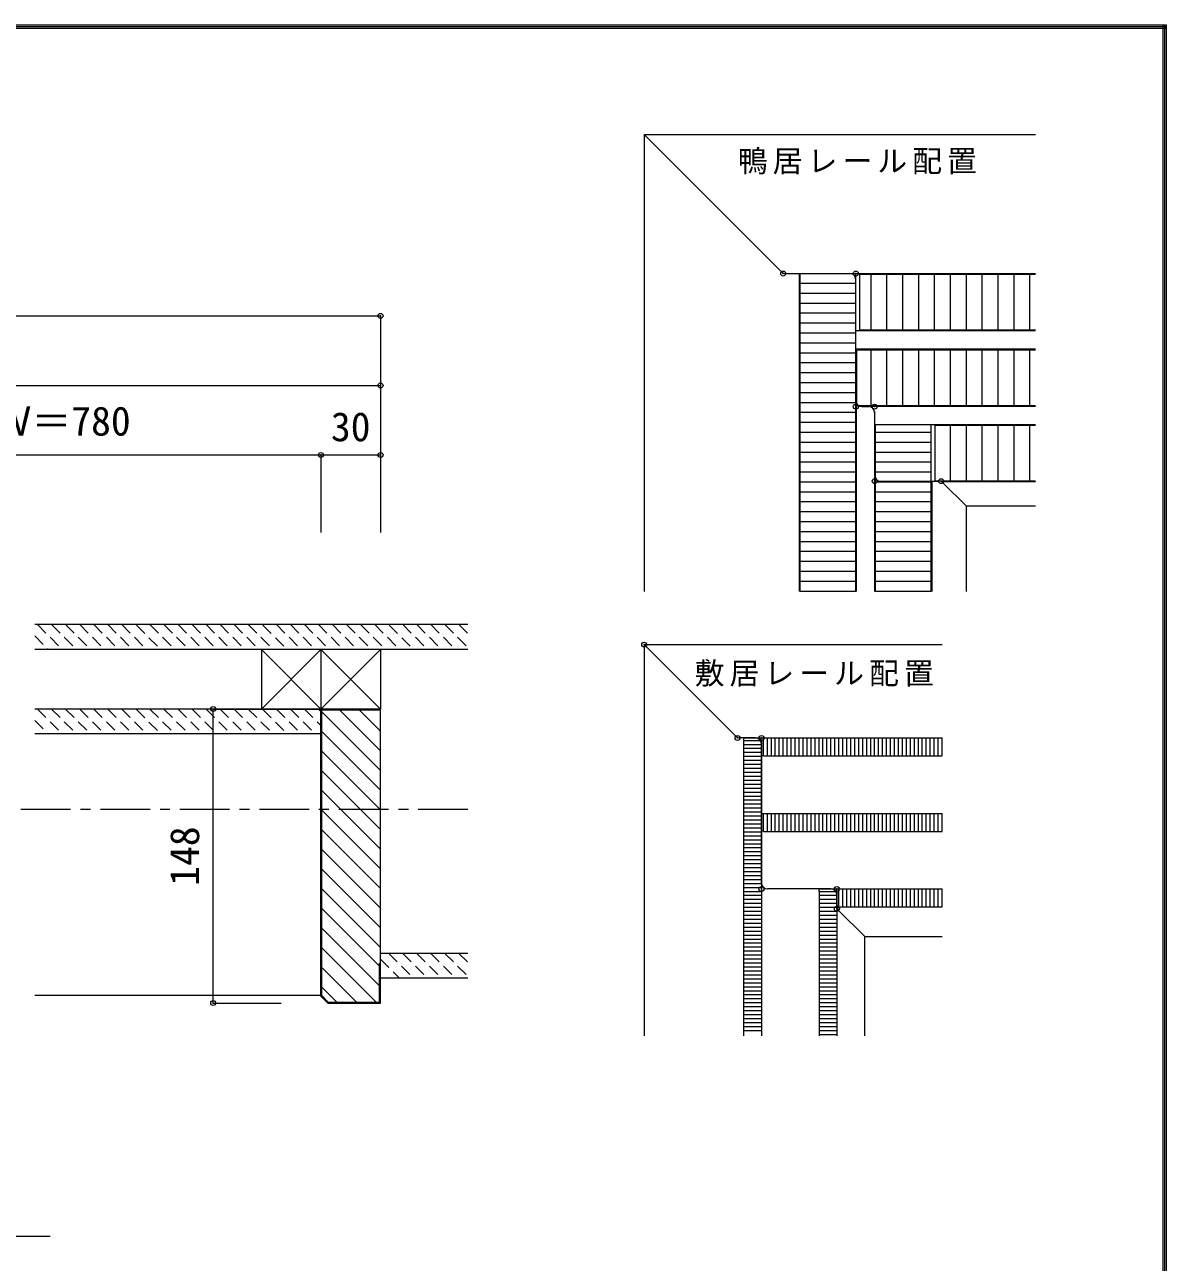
# Model space of a CAD drawing. Units: millimetres, scale not verified. Extents: x -957 to 993, y -689 to 708.
# Drawn here: x 418 to 993, y 85 to 708 of the extents above; entities that cross this region are included whole.
import ezdxf
from ezdxf.enums import TextEntityAlignment as Align

# ---------------------------------------------------------------- set-up
doc = ezdxf.new("R2010")
doc.units = ezdxf.units.MM
doc.header["$LTSCALE"] = 5
doc.header["$PDMODE"] = 32
doc.header["$PDSIZE"] = 2.5
doc.linetypes.add('CHAIN1', pattern=[8, 5, -1, 1, -1])
doc.linetypes.add('DASHED1', pattern=[1.8, 1.2, -0.6])
doc.layers.add('0-B_寸法', color=7, linetype='Continuous', lineweight=9)
doc.layers.add('F-1_枠', color=6, linetype='Continuous', lineweight=9)
doc.styles.add('ＭＳ ゴシック', font='')
doc.styles.get('ＭＳ ゴシック').set_extended_font_data('MS Gothic')

msp = doc.modelspace()

# ---------------------------------------------------------------- linework, layer by layer
at = {"layer": '0-B_寸法'}
for p, q in [((799.126, 583.221), (730.004, 652.342)), ((730.004, 652.342), (927.043, 652.342)), ((730.004, 652.342), (730.004, 422.342)), ((801.247, 582.342), (833.504, 582.342)), ((808.104, 422.342), (808.104, 582.342)), ((808.504, 422.342), (808.504, 582.342)), ((927.043, 582.242), (834.272, 582.242)), ((836.504, 422.342), (836.504, 582.342)), ((838.504, 553.842), (838.504, 581.842)), ((927.043, 581.842), (838.504, 581.842)), ((843.999, 581.842), (843.999, 553.842)), ((851.999, 581.842), (851.999, 553.842)), ((859.999, 581.842), (859.999, 553.842)), ((867.999, 581.842), (867.999, 553.842)), ((875.999, 581.842), (875.999, 553.842)), ((883.999, 581.842), (883.999, 553.842)), ((891.999, 581.842), (891.999, 553.842)), ((899.999, 581.842), (899.999, 553.842)), ((907.999, 581.842), (907.999, 553.842)), ((915.999, 581.842), (915.999, 553.842)), ((923.999, 581.842), (923.999, 553.842)), ((808.504, 577.518), (836.504, 577.518)), ((836.504, 518.342), (836.504, 579.342)), ((808.504, 572.518), (836.504, 572.518)), ((808.504, 567.518), (836.504, 567.518)), ((-720.205, 561.028), (597.295, 561.028)), ((597.295, 561.028), (597.295, 452.056)), ((808.504, 562.518), (836.504, 562.518)), ((808.504, 557.518), (836.504, 557.518)), ((808.504, 552.518), (836.504, 552.518)), ((927.043, 553.442), (836.504, 553.442)), ((927.043, 553.842), (838.504, 553.842)), ((808.504, 547.518), (836.504, 547.518)), ((808.504, 542.518), (836.504, 542.518)), ((927.043, 544.242), (836.504, 544.242)), ((837.004, 515.842), (837.004, 543.842)), ((927.043, 543.842), (837.004, 543.842)), ((843.999, 543.842), (843.999, 515.842)), ((851.999, 543.842), (851.999, 515.842)), ((859.999, 543.842), (859.999, 515.842)), ((867.999, 543.842), (867.999, 515.842)), ((875.999, 543.842), (875.999, 515.842)), ((883.999, 543.842), (883.999, 515.842)), ((891.999, 543.842), (891.999, 515.842)), ((899.999, 543.842), (899.999, 515.842)), ((907.999, 543.842), (907.999, 515.842)), ((915.999, 543.842), (915.999, 515.842)), ((923.999, 543.842), (923.999, 515.842)), ((808.504, 537.518), (836.504, 537.518)), ((808.504, 532.518), (836.504, 532.518)), ((-639.205, 526.028), (597.295, 526.028)), ((808.504, 527.518), (836.504, 527.518)), ((808.504, 522.518), (836.504, 522.518)), ((808.504, 517.518), (836.504, 517.518)), ((808.504, 512.518), (836.504, 512.518)), ((836.904, 422.342), (836.904, 516.684)), ((927.043, 515.842), (837.004, 515.842)), ((927.043, 515.442), (838.736, 515.442)), ((839.504, 515.342), (843.004, 515.342)), ((846.004, 512.842), (846.004, 480.842)), ((808.504, 507.518), (836.504, 507.518)), ((927.043, 506.242), (846.004, 506.242)), ((846.504, 422.342), (846.504, 506.242)), ((874.504, 422.342), (874.504, 506.242)), ((876.504, 477.842), (876.504, 505.842)), ((927.043, 505.842), (876.504, 505.842)), ((883.999, 505.842), (883.999, 477.842)), ((891.999, 505.842), (891.999, 477.842)), ((899.999, 505.842), (899.999, 477.842)), ((907.999, 505.842), (907.999, 477.842)), ((915.999, 505.842), (915.999, 477.842)), ((923.999, 505.842), (923.999, 477.842)), ((808.504, 502.518), (836.504, 502.518)), ((846.504, 502.518), (874.504, 502.518)), ((808.504, 497.518), (836.504, 497.518)), ((808.504, 492.518), (836.504, 492.518)), ((846.504, 497.518), (874.504, 497.518)), ((846.504, 492.518), (874.504, 492.518)), ((-639.205, 491.028), (567.295, 491.028)), ((289.295, 491.028), (567.295, 491.028)), ((567.295, 491.028), (597.295, 491.028)), ((567.295, 491.028), (567.295, 452.056)), ((808.504, 487.518), (836.504, 487.518)), ((846.504, 487.518), (874.504, 487.518)), ((808.504, 482.518), (836.504, 482.518)), ((846.104, 422.342), (846.104, 480.074)), ((846.504, 482.518), (874.504, 482.518)), ((808.504, 477.518), (836.504, 477.518)), ((846.504, 477.518), (874.504, 477.518)), ((849.004, 477.842), (878.262, 477.842)), ((874.904, 422.342), (874.904, 477.842)), ((927.043, 477.842), (876.504, 477.842)), ((927.043, 477.442), (879.758, 477.442)), ((880.383, 476.964), (892.004, 465.342)), ((880.383, 476.964), (892.004, 465.342)), ((808.504, 472.518), (836.504, 472.518)), ((808.504, 467.518), (836.504, 467.518)), ((846.504, 472.518), (874.504, 472.518)), ((846.504, 467.518), (874.504, 467.518)), ((808.504, 462.518), (836.504, 462.518)), ((846.504, 462.518), (874.504, 462.518)), ((892.004, 465.342), (927.043, 465.342)), ((892.004, 465.342), (892.004, 422.342)), ((808.504, 457.518), (836.504, 457.518)), ((846.504, 457.518), (874.504, 457.518)), ((808.504, 452.518), (836.504, 452.518)), ((846.504, 452.518), (874.504, 452.518)), ((808.504, 447.518), (836.504, 447.518)), ((808.504, 442.518), (836.504, 442.518)), ((846.504, 447.518), (874.504, 447.518)), ((846.504, 442.518), (874.504, 442.518)), ((808.504, 437.518), (836.504, 437.518)), ((846.504, 437.518), (874.504, 437.518)), ((808.504, 432.518), (836.504, 432.518)), ((846.504, 432.518), (874.504, 432.518)), ((808.504, 427.518), (836.504, 427.518)), ((846.504, 427.518), (874.504, 427.518)), ((808.504, 422.518), (836.504, 422.518)), ((846.504, 422.518), (874.504, 422.518)), ((641.295, 405.626), (423.295, 405.626)), ((641.295, 393.126), (423.295, 393.126)), ((537.295, 393.126), (537.295, 363.126)), ((567.295, 393.126), (537.295, 363.126)), ((537.295, 393.126), (567.295, 363.126)), ((567.295, 393.126), (567.295, 363.126)), ((597.295, 393.126), (567.295, 363.126)), ((567.295, 393.126), (597.295, 363.126)), ((597.295, 393.126), (597.295, 363.126)), ((776.126, 349.421), (730.004, 395.542)), ((567.295, 363.126), (423.295, 363.126)), ((537.295, 363.126), (597.295, 363.126)), ((597.295, 363.126), (567.295, 363.126)), ((567.295, 218.626), (567.295, 363.126)), ((597.295, 362.626), (567.795, 362.626)), ((567.795, 218.833), (567.795, 362.626)), ((567.795, 361.682), (597.295, 332.182)), ((576.751, 362.626), (597.295, 342.081)), ((586.65, 362.626), (597.295, 351.981)), ((597.295, 215.126), (597.295, 363.126)), ((567.295, 350.626), (423.295, 350.626)), ((567.795, 351.782), (597.295, 322.282)), ((786.004, 348.542), (778.247, 348.542)), ((780.004, 347.342), (789.004, 347.342)), ((780.004, 347.342), (780.004, 198.542)), ((780.004, 345.342), (789.004, 345.342)), ((780.004, 343.342), (789.004, 343.342)), ((789.004, 347.342), (789.004, 198.542)), ((789.004, 275.542), (789.004, 345.542)), ((790.004, 339.542), (790.004, 348.542)), ((790.004, 348.542), (880.004, 348.542)), ((792.004, 339.542), (792.004, 348.542)), ((794.004, 339.542), (794.004, 348.542)), ((796.004, 339.542), (796.004, 348.542)), ((798.004, 339.542), (798.004, 348.542)), ((800.004, 339.542), (800.004, 348.542)), ((802.004, 339.542), (802.004, 348.542)), ((804.004, 339.542), (804.004, 348.542)), ((806.004, 339.542), (806.004, 348.542)), ((808.004, 339.542), (808.004, 348.542)), ((810.004, 339.542), (810.004, 348.542)), ((812.004, 339.542), (812.004, 348.542)), ((814.004, 339.542), (814.004, 348.542)), ((816.004, 339.542), (816.004, 348.542)), ((818.004, 339.542), (818.004, 348.542)), ((820.004, 339.542), (820.004, 348.542)), ((822.004, 339.542), (822.004, 348.542)), ((824.004, 339.542), (824.004, 348.542)), ((826.004, 339.542), (826.004, 348.542)), ((828.004, 339.542), (828.004, 348.542)), ((830.004, 339.542), (830.004, 348.542)), ((832.004, 339.542), (832.004, 348.542)), ((834.004, 339.542), (834.004, 348.542)), ((836.004, 339.542), (836.004, 348.542)), ((838.004, 339.542), (838.004, 348.542)), ((840.004, 339.542), (840.004, 348.542)), ((842.004, 339.542), (842.004, 348.542)), ((844.004, 339.542), (844.004, 348.542)), ((846.004, 339.542), (846.004, 348.542)), ((848.004, 339.542), (848.004, 348.542)), ((850.004, 339.542), (850.004, 348.542)), ((852.004, 339.542), (852.004, 348.542)), ((854.004, 339.542), (854.004, 348.542)), ((856.004, 339.542), (856.004, 348.542)), ((858.004, 339.542), (858.004, 348.542)), ((860.004, 339.542), (860.004, 348.542)), ((862.004, 339.542), (862.004, 348.542)), ((864.004, 339.542), (864.004, 348.542)), ((866.004, 339.542), (866.004, 348.542)), ((868.004, 339.542), (868.004, 348.542)), ((870.004, 339.542), (870.004, 348.542)), ((872.004, 339.542), (872.004, 348.542)), ((874.004, 339.542), (874.004, 348.542)), ((876.004, 339.542), (876.004, 348.542)), ((878.004, 339.542), (878.004, 348.542)), ((880.004, 339.542), (880.004, 348.542)), ((567.795, 341.883), (597.295, 312.383)), ((780.004, 341.342), (789.004, 341.342)), ((780.004, 339.342), (789.004, 339.342)), ((780.004, 337.342), (789.004, 337.342)), ((790.004, 339.542), (880.004, 339.542)), ((567.795, 331.983), (597.295, 302.483)), ((780.004, 335.342), (789.004, 335.342)), ((780.004, 333.342), (789.004, 333.342)), ((780.004, 331.342), (789.004, 331.342)), ((780.004, 329.342), (789.004, 329.342)), ((780.004, 327.342), (789.004, 327.342)), ((780.004, 325.342), (789.004, 325.342)), ((567.795, 322.084), (597.295, 292.584)), ((780.004, 323.342), (789.004, 323.342)), ((780.004, 321.342), (789.004, 321.342)), ((780.004, 319.342), (789.004, 319.342)), ((567.795, 312.184), (597.295, 282.684)), ((780.004, 317.342), (789.004, 317.342)), ((780.004, 315.342), (789.004, 315.342)), ((780.004, 313.342), (789.004, 313.342)), ((780.004, 311.342), (789.004, 311.342)), ((780.004, 309.342), (789.004, 309.342)), ((780.004, 307.342), (789.004, 307.342)), ((780.004, 305.342), (789.004, 305.342)), ((790.004, 301.542), (790.004, 310.542)), ((790.004, 310.542), (880.004, 310.542)), ((792.004, 301.542), (792.004, 310.542)), ((794.004, 301.542), (794.004, 310.542)), ((796.004, 301.542), (796.004, 310.542)), ((798.004, 301.542), (798.004, 310.542)), ((800.004, 301.542), (800.004, 310.542)), ((802.004, 301.542), (802.004, 310.542)), ((804.004, 301.542), (804.004, 310.542)), ((806.004, 301.542), (806.004, 310.542)), ((808.004, 301.542), (808.004, 310.542)), ((810.004, 301.542), (810.004, 310.542)), ((812.004, 301.542), (812.004, 310.542)), ((814.004, 301.542), (814.004, 310.542)), ((816.004, 301.542), (816.004, 310.542)), ((818.004, 301.542), (818.004, 310.542)), ((820.004, 301.542), (820.004, 310.542)), ((822.004, 301.542), (822.004, 310.542)), ((824.004, 301.542), (824.004, 310.542)), ((826.004, 301.542), (826.004, 310.542)), ((828.004, 301.542), (828.004, 310.542)), ((830.004, 301.542), (830.004, 310.542)), ((832.004, 301.542), (832.004, 310.542)), ((834.004, 301.542), (834.004, 310.542)), ((836.004, 301.542), (836.004, 310.542)), ((838.004, 301.542), (838.004, 310.542)), ((840.004, 301.542), (840.004, 310.542)), ((842.004, 301.542), (842.004, 310.542)), ((844.004, 301.542), (844.004, 310.542)), ((846.004, 301.542), (846.004, 310.542)), ((848.004, 301.542), (848.004, 310.542)), ((850.004, 301.542), (850.004, 310.542)), ((852.004, 301.542), (852.004, 310.542)), ((854.004, 301.542), (854.004, 310.542)), ((856.004, 301.542), (856.004, 310.542)), ((858.004, 301.542), (858.004, 310.542)), ((860.004, 301.542), (860.004, 310.542)), ((862.004, 301.542), (862.004, 310.542)), ((864.004, 301.542), (864.004, 310.542)), ((866.004, 301.542), (866.004, 310.542)), ((868.004, 301.542), (868.004, 310.542)), ((870.004, 301.542), (870.004, 310.542)), ((872.004, 301.542), (872.004, 310.542)), ((874.004, 301.542), (874.004, 310.542)), ((876.004, 301.542), (876.004, 310.542)), ((878.004, 301.542), (878.004, 310.542)), ((880.004, 301.542), (880.004, 310.542)), ((567.795, 302.285), (597.295, 272.785)), ((780.004, 303.342), (789.004, 303.342)), ((780.004, 301.342), (789.004, 301.342)), ((780.004, 299.342), (789.004, 299.342)), ((790.004, 301.542), (880.004, 301.542)), ((780.004, 297.342), (789.004, 297.342)), ((780.004, 295.342), (789.004, 295.342)), ((780.004, 293.342), (789.004, 293.342)), ((567.795, 292.385), (597.295, 262.885)), ((780.004, 291.342), (789.004, 291.342)), ((780.004, 289.342), (789.004, 289.342)), ((780.004, 287.342), (789.004, 287.342)), ((567.795, 282.486), (597.295, 252.986)), ((780.004, 285.342), (789.004, 285.342)), ((780.004, 283.342), (789.004, 283.342)), ((780.004, 281.342), (789.004, 281.342)), ((780.004, 279.342), (789.004, 279.342)), ((780.004, 277.342), (789.004, 277.342)), ((780.004, 275.342), (789.004, 275.342)), ((567.795, 272.586), (597.295, 243.086)), ((780.004, 273.342), (789.004, 273.342)), ((780.004, 271.342), (789.004, 271.342)), ((780.004, 269.342), (789.004, 269.342)), ((824.004, 272.542), (792.004, 272.542)), ((818.004, 271.342), (827.004, 271.342)), ((818.004, 271.342), (818.004, 198.542)), ((818.004, 269.342), (827.004, 269.342)), ((827.004, 271.342), (827.004, 198.542)), ((827.004, 263.785), (827.004, 269.542)), ((828.004, 263.542), (828.004, 272.542)), ((828.004, 272.542), (880.004, 272.542)), ((830.004, 263.542), (830.004, 272.542)), ((832.004, 263.542), (832.004, 272.542)), ((834.004, 263.542), (834.004, 272.542)), ((836.004, 263.542), (836.004, 272.542)), ((838.004, 263.542), (838.004, 272.542)), ((840.004, 263.542), (840.004, 272.542)), ((842.004, 263.542), (842.004, 272.542)), ((844.004, 263.542), (844.004, 272.542)), ((846.004, 263.542), (846.004, 272.542)), ((848.004, 263.542), (848.004, 272.542)), ((850.004, 263.542), (850.004, 272.542)), ((852.004, 263.542), (852.004, 272.542)), ((854.004, 263.542), (854.004, 272.542)), ((856.004, 263.542), (856.004, 272.542)), ((858.004, 263.542), (858.004, 272.542)), ((860.004, 263.542), (860.004, 272.542)), ((862.004, 263.542), (862.004, 272.542)), ((864.004, 263.542), (864.004, 272.542)), ((866.004, 263.542), (866.004, 272.542)), ((868.004, 263.542), (868.004, 272.542)), ((870.004, 263.542), (870.004, 272.542)), ((872.004, 263.542), (872.004, 272.542)), ((874.004, 263.542), (874.004, 272.542)), ((876.004, 263.542), (876.004, 272.542)), ((878.004, 263.542), (878.004, 272.542)), ((880.004, 263.542), (880.004, 272.542)), ((567.795, 262.687), (596.795, 233.687)), ((780.004, 267.342), (789.004, 267.342)), ((780.004, 265.342), (789.004, 265.342)), ((780.004, 263.342), (789.004, 263.342)), ((818.004, 267.342), (827.004, 267.342)), ((818.004, 265.342), (827.004, 265.342)), ((818.004, 263.342), (827.004, 263.342)), ((827.883, 261.663), (841.004, 248.542)), ((828.004, 263.542), (880.004, 263.542)), ((780.004, 261.342), (789.004, 261.342)), ((780.004, 259.342), (789.004, 259.342)), ((780.004, 257.342), (789.004, 257.342)), ((818.004, 261.342), (827.004, 261.342)), ((818.004, 259.342), (827.004, 259.342)), ((818.004, 257.342), (827.004, 257.342)), ((567.795, 252.787), (596.795, 223.787)), ((780.004, 255.342), (789.004, 255.342)), ((780.004, 253.342), (789.004, 253.342)), ((780.004, 251.342), (789.004, 251.342)), ((780.004, 249.342), (789.004, 249.342)), ((818.004, 255.342), (827.004, 255.342)), ((818.004, 253.342), (827.004, 253.342)), ((818.004, 251.342), (827.004, 251.342)), ((818.004, 249.342), (827.004, 249.342)), ((780.004, 247.342), (789.004, 247.342)), ((780.004, 245.342), (789.004, 245.342)), ((780.004, 243.342), (789.004, 243.342)), ((818.004, 247.342), (827.004, 247.342)), ((818.004, 245.342), (827.004, 245.342)), ((818.004, 243.342), (827.004, 243.342)), ((567.795, 242.888), (595.057, 215.626)), ((597.295, 227.626), (597.295, 240.126)), ((641.295, 240.126), (597.295, 240.126)), ((780.004, 241.342), (789.004, 241.342)), ((780.004, 239.342), (789.004, 239.342)), ((780.004, 237.342), (789.004, 237.342)), ((818.004, 241.342), (827.004, 241.342)), ((818.004, 239.342), (827.004, 239.342)), ((818.004, 237.342), (827.004, 237.342)), ((567.795, 232.988), (585.158, 215.626)), ((596.795, 235.126), (597.295, 235.126)), ((780.004, 235.342), (789.004, 235.342)), ((780.004, 233.342), (789.004, 233.342)), ((780.004, 231.342), (789.004, 231.342)), ((818.004, 235.342), (827.004, 235.342)), ((818.004, 233.342), (827.004, 233.342)), ((818.004, 231.342), (827.004, 231.342)), ((641.295, 227.626), (597.295, 227.626)), ((780.004, 229.342), (789.004, 229.342)), ((780.004, 227.342), (789.004, 227.342)), ((780.004, 225.342), (789.004, 225.342)), ((818.004, 229.342), (827.004, 229.342)), ((818.004, 227.342), (827.004, 227.342)), ((818.004, 225.342), (827.004, 225.342)), ((423.295, 219.126), (567.295, 219.126)), ((570.795, 215.126), (567.295, 218.626)), ((567.795, 223.089), (575.258, 215.626)), ((571.002, 215.626), (567.795, 218.833)), ((780.004, 223.342), (789.004, 223.342)), ((780.004, 221.342), (789.004, 221.342)), ((780.004, 219.342), (789.004, 219.342)), ((818.004, 223.342), (827.004, 223.342)), ((818.004, 221.342), (827.004, 221.342)), ((818.004, 219.342), (827.004, 219.342)), ((570.795, 215.126), (597.295, 215.126)), ((780.004, 217.342), (789.004, 217.342)), ((780.004, 215.342), (789.004, 215.342)), ((780.004, 213.342), (789.004, 213.342)), ((818.004, 217.342), (827.004, 217.342)), ((818.004, 215.342), (827.004, 215.342)), ((818.004, 213.342), (827.004, 213.342)), ((780.004, 211.342), (789.004, 211.342)), ((780.004, 209.342), (789.004, 209.342)), ((780.004, 207.342), (789.004, 207.342)), ((818.004, 211.342), (827.004, 211.342)), ((818.004, 209.342), (827.004, 209.342)), ((818.004, 207.342), (827.004, 207.342)), ((780.004, 205.342), (789.004, 205.342)), ((780.004, 203.342), (789.004, 203.342)), ((780.004, 201.342), (789.004, 201.342)), ((818.004, 205.342), (827.004, 205.342)), ((818.004, 203.342), (827.004, 203.342)), ((818.004, 201.342), (827.004, 201.342)), ((818.004, 199.342), (827.004, 199.342)), ((431.058, 97.544), (294.631, 97.544))]:
    msp.add_line(p, q, dxfattribs=at)
at = {"layer": '0-B_寸法', "linetype": 'DASHED1'}
for p, q in [((424.649, 405.626), (437.149, 393.126)), ((431.72, 405.626), (444.22, 393.126)), ((438.792, 405.626), (451.292, 393.126)), ((445.863, 405.626), (458.363, 393.126)), ((452.934, 405.626), (465.434, 393.126)), ((460.005, 405.626), (472.505, 393.126)), ((467.076, 405.626), (479.576, 393.126)), ((474.365, 405.408), (486.647, 393.126)), ((481.218, 405.626), (493.718, 393.126)), ((488.289, 405.626), (500.789, 393.126)), ((495.36, 405.626), (507.86, 393.126)), ((502.431, 405.626), (514.931, 393.126)), ((509.502, 405.626), (522.002, 393.126)), ((516.573, 405.626), (529.073, 393.126)), ((523.644, 405.626), (536.144, 393.126)), ((530.715, 405.626), (543.215, 393.126)), ((538.004, 405.408), (550.287, 393.126)), ((544.858, 405.626), (557.358, 393.126)), ((551.929, 405.626), (564.429, 393.126)), ((559, 405.626), (571.5, 393.126)), ((566.071, 405.626), (578.571, 393.126)), ((573.142, 405.626), (585.642, 393.126)), ((580.213, 405.626), (592.713, 393.126)), ((587.284, 405.626), (599.784, 393.126)), ((594.355, 405.626), (606.855, 393.126)), ((601.644, 405.408), (613.926, 393.126)), ((608.497, 405.626), (620.997, 393.126)), ((615.568, 405.626), (628.068, 393.126)), ((622.639, 405.626), (635.139, 393.126)), ((629.71, 405.626), (641.295, 394.041)), ((636.781, 405.626), (641.295, 401.112)), ((423.295, 399.909), (430.078, 393.126)), ((424.649, 363.126), (437.149, 350.626)), ((431.72, 363.126), (444.22, 350.626)), ((438.792, 363.126), (451.292, 350.626)), ((445.863, 363.126), (458.363, 350.626)), ((452.934, 363.126), (465.434, 350.626)), ((460.005, 363.126), (472.505, 350.626)), ((467.076, 363.126), (479.576, 350.626)), ((474.365, 362.908), (486.647, 350.626)), ((481.218, 363.126), (493.718, 350.626)), ((488.289, 363.126), (500.789, 350.626)), ((495.36, 363.126), (507.86, 350.626)), ((502.431, 363.126), (514.931, 350.626)), ((509.502, 363.126), (522.002, 350.626)), ((516.573, 363.126), (529.073, 350.626)), ((523.644, 363.126), (536.144, 350.626)), ((530.715, 363.126), (543.215, 350.626)), ((538.004, 362.908), (550.287, 350.626)), ((544.858, 363.126), (557.358, 350.626)), ((551.929, 363.126), (564.429, 350.626)), ((559, 363.126), (567.295, 354.83)), ((566.071, 363.126), (567.295, 361.902)), ((423.295, 357.409), (430.078, 350.626)), ((597.295, 237.186), (606.855, 227.626)), ((601.426, 240.126), (613.926, 227.626)), ((608.497, 240.126), (620.997, 227.626)), ((615.568, 240.126), (628.068, 227.626)), ((622.639, 240.126), (635.139, 227.626)), ((629.71, 240.126), (641.295, 228.541)), ((636.781, 240.126), (641.295, 235.612))]:
    msp.add_line(p, q, dxfattribs=at)
at = {"layer": '0-B_寸法', "color": 4}
for p, q in [((730.004, 395.542), (880.004, 395.542)), ((730.004, 395.542), (730.004, 198.542)), ((513.038, 215.126), (513.038, 363.126)), ((513.038, 363.126), (547.196, 363.126)), ((790.004, 348.442), (780.104, 348.442)), ((780.104, 347.342), (780.104, 348.442)), ((788.904, 347.342), (788.904, 348.442)), ((790.004, 339.642), (788.904, 339.642)), ((790.004, 310.442), (788.904, 310.442)), ((790.004, 301.642), (788.904, 301.642)), ((828.004, 272.442), (818.104, 272.442)), ((818.104, 271.342), (818.104, 272.442)), ((826.904, 271.342), (826.904, 272.442)), ((828.004, 263.642), (826.904, 263.642)), ((841.004, 248.542), (880.004, 248.542)), ((841.004, 198.542), (841.004, 248.542)), ((513.038, 215.126), (547.196, 215.126))]:
    msp.add_line(p, q, dxfattribs=at)
at = {"layer": '0-B_寸法', "color": 4, "linetype": 'CHAIN1'}
msp.add_line((641.295, 312.626), (-728.384, 312.626), dxfattribs=at)
at = {"layer": '0-B_寸法'}
msp.add_lwpolyline([(571.002, 215.626), (596.795, 215.626), (596.795, 235.126)], dxfattribs=at)
for centre, start, end in [((801.247, 585.342), 225, 270), ((833.504, 579.342), 0, 90), ((839.504, 518.342), 180, 270), ((843.004, 512.342), 0, 90), ((849.004, 480.842), 180, 270), ((878.262, 474.842), 45, 90), ((878.262, 474.842), 45, 90), ((778.247, 351.542), 225, 270), ((786.004, 345.542), 0, 90), ((792.004, 275.542), 180, 270), ((824.004, 269.542), 0, 90), ((830.004, 263.785), 180, 225)]:
    msp.add_arc(centre, 3, start, end, dxfattribs=at)
for p in [(800.004, 582.342), (836.504, 582.342), (597.295, 561.028), (597.295, 526.028), (836.504, 515.342), (846.004, 515.342), (567.295, 491.028), (597.295, 491.028), (846.004, 477.842), (879.504, 477.842), (879.504, 477.842), (879.504, 477.842), (730.004, 395.542), (730.004, 395.542), (513.038, 363.126), (777.004, 348.542), (789.004, 348.542), (789.004, 272.542), (827.004, 272.542), (827.004, 262.542), (513.038, 215.126)]:
    msp.add_point(p, dxfattribs=at)
at = {"layer": 'F-1_枠'}
for p, q in [((-957.218, 707.602), (992.782, 707.602)), ((-957.218, 706.769), (992.782, 706.769)), ((-957.218, 705.935), (992.782, 705.935)), ((991.115, 707.602), (991.115, -689.065)), ((991.948, 707.602), (991.948, -689.065)), ((992.782, 707.602), (992.782, -689.065))]:
    msp.add_line(p, q, dxfattribs=at)

# ---------------------------------------------------------------- texts
at = {"layer": '0-B_寸法', "style": 'ＭＳ ゴシック'}
for s, p in [('小壁Ｗ＝780', (361.633, 496.388)), ('30', (572.295, 493.528))]:
    msp.add_text(s, height=14.66, dxfattribs=at).set_placement(p, align=Align.BOTTOM_LEFT)
msp.add_text('148', height=14.66, rotation=90, dxfattribs=at).set_placement((510.366, 274.126), align=Align.BOTTOM_LEFT)
at = {"layer": '0-B_寸法', "char_height": 11, "attachment_point": 7, "style": 'ＭＳ ゴシック'}
for s, insert in [('\\T1.17;鴨居レール配置', (777.144, 632.303)), ('\\T1.17;敷居レール配置', (755.419, 374.396))]:
    msp.add_mtext(s, dxfattribs=dict(at, insert=insert))

doc.saveas('drawing.dxf')
